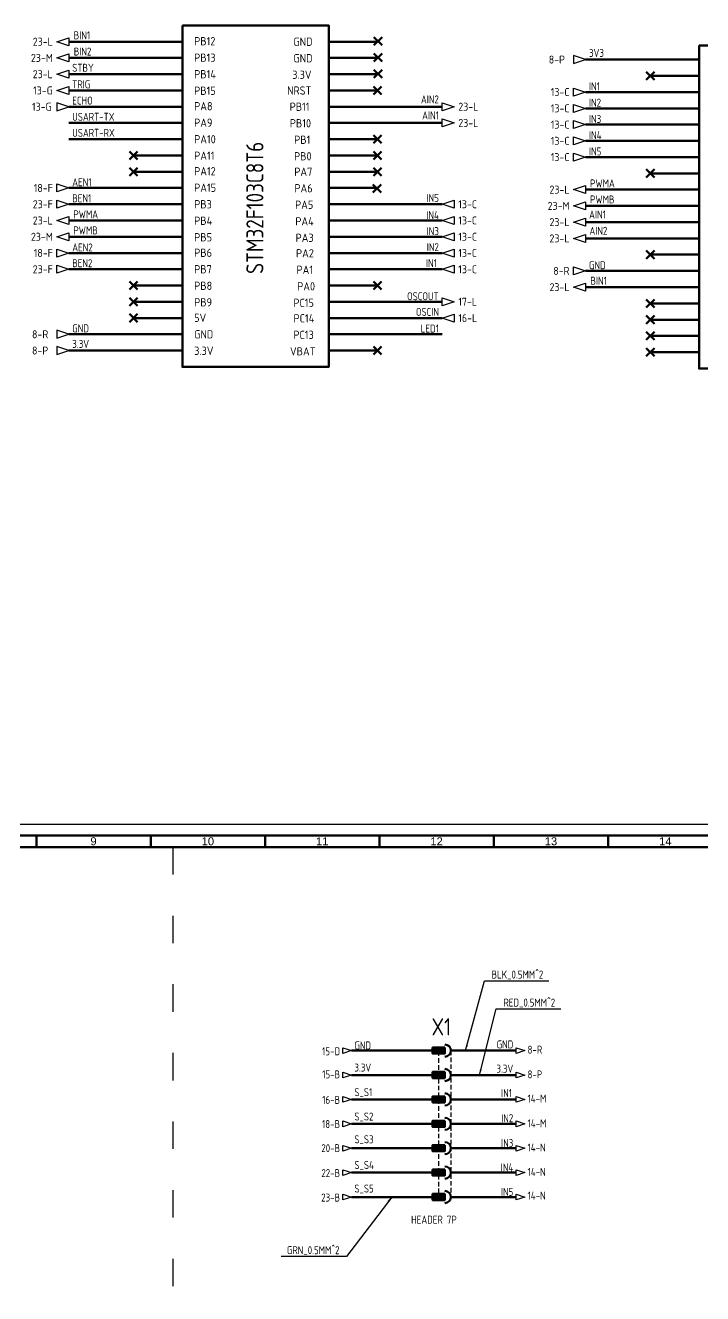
# Model space of a CAD drawing. Extents: x -73 to 5488, y -2262 to 3535.
# Drawn here: x 3952 to 4248, y -1119 to -565 of the extents above; entities that cross this region are included whole.
import ezdxf
from ezdxf.enums import TextEntityAlignment as Align

# ---------------------------------------------------------------- set-up
doc = ezdxf.new("R2010")
doc.units = 0
doc.linetypes.add('ACAD_ISO03W100', pattern=[30, 12, -18])
doc.linetypes.add('ACISOWELD', pattern=[3, 2, -1])
for name, color, linetype, lineweight in [('BLK_0.5mm^2', 7, 'Continuous', 50), ('Khung_ten', 7, 'Continuous', 70), ('Lien dam 05', 2, 'Continuous', 50), ('Net dut025', 150, 'ACAD_ISO03W100', 25), ('Net khuat', 140, 'ACISOWELD', 25), ('Text', 3, 'Continuous', 25)]:
    doc.layers.add(name, color=color, linetype=linetype, lineweight=lineweight)
for name, color, linetype in [('SYMS', 7, 'Continuous'), ('TAGS', 150, 'Continuous'), ('WIREREF', 52, 'Continuous'), ('WIREREF_DEST', 7, 'Continuous'), ('XREF', 7, 'Continuous')]:
    doc.layers.add(name, color=color, linetype=linetype)
doc.styles.add('Annotative', font='arial.ttf')
doc.styles.get("Standard").update_dxf_attribs({"font": 'isocp2.shx', "width": 0.9, "height": 3.5})
doc.styles.add('WD_IEC 3.5', font='isocp2.shx', dxfattribs={"width": 0.9, "height": 3.5})
doc.styles.add('WD_IEC_2.5mm', font='isocp2.shx', dxfattribs={"width": 0.9, "height": 2.5})
doc.dimstyles.get("Standard").update_dxf_attribs({"dimtxt": 2.5, "dimasz": 0.18, "dimexe": 0.18, "dimexo": 0.0625, "dimgap": 0.09, "dimtad": 0, "dimtih": 1, "dimtoh": 1, "dimdec": 4, "dimzin": 0, "dimdsep": 46, "dimtxsty": 'Standard', "dimcen": 0.09, "dimadec": 0, "dimazin": 0, "dimtfac": 1, "dimtdec": 4, "dimtofl": 0, "dimtmove": 0, "dimatfit": 3, "dimfxl": 1, "dimtolj": 1, "dimtzin": 0, "dimarcsym": 0})

# ---------------------------------------------------------------- blocks, each defined once
blk = doc.blocks.new('VC01PJ')
for p, q in [((0, 2.5), (0, 5)), ((0, -5), (0, -1.25))]:
    blk.add_line(p, q)
blk.add_lwpolyline([(-0.63, 0), (0.62, 0), (0.62, 2.5), (-0.63, 2.5)], close=True)
blk.add_arc((0, 0), 1.25, 180, 0)
blk.add_solid([(-0.63, 2.5), (-0.63, 0), (0.62, 2.5), (0.62, 0)])
at = {"style": 'WD_IEC 3.5'}
for tag, p in [('INST', (-5.25, 8)), ('LOC', (-5.25, 5)), ('TAG1', (-5.25, 2)), ('DESC1', (-5.25, -5.6)), ('DESC2', (-5.25, -8.6)), ('DESC3', (-5.25, -11.6))]:
    blk.add_attdef(tag, text='', height=2.5, dxfattribs=at).set_placement(p, align=Align.RIGHT)
at = {"style": 'WD_IEC 3.5', "flags": 1}
for tag, p, height in [('X2TERM02', (0, 5), 0.32), ('MFG', (2.75, 4), 1.5), ('X2TERMDESC02', (0, 4.48), 0.32), ('CAT', (2.75, 1.5), 1.5), ('X4LINK', (-1.25, 1.25), 0.32), ('X1LINK', (1.25, 1.25), 0.32), ('ASSYCODE', (2.75, -2.75), 1), ('X8TERM01', (0, -5), 0.32), ('X8TERMDESC01', (0, -5.52), 0.32), ('FAMILY', (2.75, -4.25), 1), ('CATDESC', (2.75, -5.75), 1)]:
    blk.add_attdef(tag, p, '', height=height, dxfattribs=at)
at = {"style": 'WD_IEC 3.5'}
blk.add_attdef('TERM02', text='', height=2, rotation=90, dxfattribs=at).set_placement((-1, 5), align=Align.RIGHT)
blk.add_attdef('TERM01', (-1, -5), '', height=2, rotation=90, dxfattribs=at)
blk = doc.blocks.new('HA1D3')
blk.add_lwpolyline([(0, 0), (-3.75, -1.25), (-3.75, 1.25)], close=True)
at = {"style": 'WD_IEC 3.5'}
blk.add_attdef('XREF', text='', height=2.5, dxfattribs=at).set_placement((-5, 0), align=Align.MIDDLE_RIGHT)
at = {"style": 'WD_IEC 3.5', "flags": 1}
blk.add_attdef('SIGCODE', text='', height=1, dxfattribs=at).set_placement((-2.5, 1.8), align=Align.RIGHT)
at = {"style": 'WD_IEC 3.5'}
for tag, p, height, flags in [('X1TERM01', (0, 0), 0.32, 1), ('WIRENO', (1.25, 1), 2.5, 8)]:
    blk.add_attdef(tag, p, '', height=height, dxfattribs=dict(at, flags=flags))
blk.add_attdef('DESC1', text='', height=2.5, dxfattribs=at).set_placement((1.25, -1), align=Align.TOP_LEFT)
blk = doc.blocks.new('HA1S1')
blk.add_lwpolyline([(0, 1.25), (3.75, 0), (0, -1.25)], close=True)
at = {"style": 'WD_IEC 3.5'}
for tag, height, flags, p in [('WIRENO', 2.5, 8, (-1.25, 1)), ('SIGCODE', 1, 1, (5, 1.8))]:
    blk.add_attdef(tag, text='', height=height, dxfattribs=dict(at, flags=flags)).set_placement(p, align=Align.RIGHT)
at = {"style": 'WD_IEC 3.5', "flags": 1}
blk.add_attdef('X4TERM01', (0, 0), '', height=0.32, dxfattribs=at)
at = {"style": 'WD_IEC 3.5'}
blk.add_attdef('XREF', text='', height=2.5, dxfattribs=at).set_placement((5, 0), align=Align.MIDDLE_LEFT)
blk.add_attdef('DESC1', text='', height=2.5, dxfattribs=at).set_placement((-1.25, -1), align=Align.TOP_RIGHT)
blk = doc.blocks.new('HA1D1')
blk.add_lwpolyline([(0, 0), (3.75, 1.25), (3.75, -1.25)], close=True)
at = {"style": 'WD_IEC 3.5'}
for tag, height, flags, p in [('WIRENO', 2.5, 8, (-1.25, 1)), ('SIGCODE', 1, 1, (5, 1.8))]:
    blk.add_attdef(tag, text='', height=height, dxfattribs=dict(at, flags=flags)).set_placement(p, align=Align.RIGHT)
at = {"style": 'WD_IEC 3.5', "flags": 1}
blk.add_attdef('X4TERM01', (0, 0), '', height=0.32, dxfattribs=at)
at = {"style": 'WD_IEC 3.5'}
blk.add_attdef('XREF', text='', height=2.5, dxfattribs=at).set_placement((5, 0), align=Align.MIDDLE_LEFT)
blk.add_attdef('DESC1', text='', height=2.5, dxfattribs=at).set_placement((-1.25, -1), align=Align.TOP_RIGHT)
blk = doc.blocks.new('HA1S3')
blk.add_lwpolyline([(-3.75, 0), (0, 1.25), (0, -1.25)], close=True)
at = {"style": 'WD_IEC 3.5'}
blk.add_attdef('XREF', text='', height=2.5, dxfattribs=at).set_placement((-5, 0), align=Align.MIDDLE_RIGHT)
at = {"style": 'WD_IEC 3.5', "flags": 1}
blk.add_attdef('SIGCODE', text='', height=1, dxfattribs=at).set_placement((-2.5, 1.8), align=Align.RIGHT)
at = {"style": 'WD_IEC 3.5'}
for tag, p, height, flags in [('X1TERM01', (0, 0), 0.32, 1), ('WIRENO', (1.25, 1), 2.5, 8)]:
    blk.add_attdef(tag, p, '', height=height, dxfattribs=dict(at, flags=flags))
blk.add_attdef('DESC1', text='', height=2.5, dxfattribs=at).set_placement((1.25, -1), align=Align.TOP_LEFT)

msp = doc.modelspace()

# ---------------------------------------------------------------- linework, layer by layer
msp.add_lwpolyline([(3559.15, -1754.79), (3559.15, -913.79), (4748.15, -913.79), (4748.15, -1754.79), (3559.15, -1754.79)], close=True)
at = {"layer": 'BLK_0.5mm^2'}
for p, q in [((4125.07, -1012.8), (4094.96, -1012.8)), ((4146.41, -1012.8), (4166.93, -1012.8)), ((4125.07, -1023.47), (4094.96, -1023.47)), ((4146.41, -1023.47), (4166.93, -1023.47)), ((4125.07, -1034.13), (4094.96, -1034.13)), ((4146.41, -1034.13), (4166.93, -1034.13)), ((4125.07, -1044.8), (4094.96, -1044.8)), ((4146.41, -1044.8), (4166.93, -1044.8)), ((4125.07, -1055.47), (4094.96, -1055.47)), ((4146.41, -1055.47), (4166.93, -1055.47)), ((4125.07, -1066.13), (4094.96, -1066.13)), ((4146.41, -1066.13), (4166.93, -1066.13)), ((4125.07, -1076.8), (4094.96, -1076.8)), ((4146.41, -1076.8), (4166.93, -1076.8))]:
    msp.add_line(p, q, dxfattribs=at)
at = {"layer": 'Khung_ten'}
for p, q in [((3957.15, -923.79), (3957.15, -918.79)), ((4007.15, -923.79), (4007.15, -918.79)), ((4057.15, -923.79), (4057.15, -918.79)), ((4107.15, -923.79), (4107.15, -918.79)), ((4157.15, -923.79), (4157.15, -918.79)), ((4207.15, -923.79), (4207.15, -918.79))]:
    msp.add_line(p, q, dxfattribs=at)
for points in [[(3571.15, -1749.79), (4743.15, -1749.79), (4743.15, -918.79), (3571.15, -918.79)], [(3576.15, -1744.79), (4738.15, -1744.79), (4738.15, -923.79), (3576.15, -923.79)]]:
    msp.add_lwpolyline(points, close=True, dxfattribs=at)
at = {"layer": 'Lien dam 05'}
for p, q in [((4104.77, -569.69), (4108.31, -573.22)), ((4104.77, -573.22), (4108.31, -569.69)), ((3971.35, -571.67), (4021, -571.67)), ((4106.33, -571.67), (4085, -571.67)), ((3971.35, -578.77), (4021, -578.77)), ((4106.33, -578.77), (4085, -578.77)), ((4104.77, -576.79), (4108.31, -580.33)), ((4104.77, -580.33), (4108.31, -576.79)), ((4197.29, -579.49), (4246.94, -579.49)), ((3971.35, -585.88), (4021, -585.88)), ((4106.33, -585.88), (4085, -585.88)), ((4104.77, -583.9), (4108.31, -587.44)), ((4104.77, -587.44), (4108.31, -583.9)), ((4223.85, -584.82), (4227.39, -588.36)), ((4223.85, -588.36), (4227.39, -584.82)), ((4246.94, -586.59), (4225.62, -586.59)), ((3971.35, -592.99), (4021, -592.99)), ((4106.33, -592.99), (4085, -592.99)), ((4104.56, -591.22), (4108.09, -594.76)), ((4104.56, -594.76), (4108.09, -591.22)), ((4197.29, -593.7), (4246.94, -593.7)), ((3971.35, -600.1), (4021, -600.1)), ((4134.65, -600.1), (4085, -600.1)), ((4197.29, -600.81), (4246.94, -600.81)), ((3971.35, -607.2), (4021, -607.2)), ((4134.65, -607.2), (4085, -607.2)), ((4197.29, -607.92), (4246.94, -607.92)), ((3971.35, -614.31), (4021, -614.31)), ((4106.33, -614.31), (4085, -614.31)), ((4104.56, -612.54), (4108.09, -616.08)), ((4104.56, -616.08), (4108.09, -612.54)), ((4197.29, -615.02), (4246.94, -615.02)), ((3997.9, -619.65), (4001.44, -623.19)), ((3997.9, -623.19), (4001.44, -619.65)), ((4104.56, -619.65), (4108.09, -623.19)), ((4104.56, -623.19), (4108.09, -619.65)), ((4021, -621.42), (3999.67, -621.42)), ((4106.33, -621.42), (4085, -621.42)), ((4197.29, -622.13), (4246.94, -622.13)), ((4246.94, -622.13), (4225.62, -622.13)), ((3997.9, -626.76), (4001.44, -630.29)), ((3997.9, -630.29), (4001.44, -626.76)), ((4021, -628.53), (3999.67, -628.53)), ((4106.33, -628.53), (4085, -628.53)), ((4104.56, -626.76), (4108.09, -630.29)), ((4104.56, -630.29), (4108.09, -626.76)), ((4223.85, -627.47), (4227.39, -631.01)), ((4223.85, -631.01), (4227.39, -627.47)), ((4246.94, -629.24), (4225.62, -629.24)), ((3971.35, -635.63), (4021, -635.63)), ((4106.33, -635.63), (4085, -635.63)), ((4104.35, -634.08), (4107.88, -637.61)), ((4104.35, -637.61), (4107.88, -634.08)), ((4197.29, -636.35), (4246.94, -636.35)), ((3971.35, -642.74), (4021, -642.74)), ((4134.65, -642.74), (4085, -642.74)), ((4197.29, -643.45), (4246.94, -643.45)), ((3971.35, -649.85), (4021, -649.85)), ((4134.65, -649.85), (4085, -649.85)), ((4197.29, -650.56), (4246.94, -650.56)), ((3971.35, -656.96), (4021, -656.96)), ((4134.65, -656.96), (4085, -656.96)), ((4197.29, -657.67), (4246.94, -657.67)), ((3971.35, -664.06), (4021, -664.06)), ((4134.65, -664.06), (4085, -664.06)), ((4223.85, -663.01), (4227.39, -666.54)), ((4223.85, -666.54), (4227.39, -663.01)), ((4246.94, -664.78), (4225.62, -664.78)), ((3971.35, -671.17), (4021, -671.17)), ((4134.65, -671.17), (4085, -671.17)), ((4197.29, -671.88), (4246.94, -671.88)), ((3997.9, -676.51), (4001.44, -680.05)), ((3997.9, -680.05), (4001.44, -676.51)), ((4021, -678.28), (3999.67, -678.28)), ((4106.33, -678.28), (4085, -678.28)), ((4104.56, -676.51), (4108.09, -680.05)), ((4104.56, -680.05), (4108.09, -676.51)), ((4197.29, -678.99), (4246.94, -678.99)), ((3997.9, -683.62), (4001.44, -687.15)), ((3997.9, -687.15), (4001.44, -683.62)), ((4021, -685.39), (3999.67, -685.39)), ((4134.65, -685.39), (4085, -685.39)), ((4223.85, -684.33), (4227.39, -687.87)), ((4223.85, -687.87), (4227.39, -684.33)), ((4246.94, -686.1), (4225.62, -686.1)), ((3997.9, -690.72), (4001.44, -694.26)), ((3997.9, -694.26), (4001.44, -690.72)), ((4021, -692.49), (3999.67, -692.49)), ((4134.65, -692.49), (4085, -692.49)), ((4223.85, -691.44), (4227.39, -694.97)), ((4223.85, -694.97), (4227.39, -691.44)), ((4223.85, -698.54), (4227.39, -702.08)), ((4223.85, -702.08), (4227.39, -698.54)), ((4246.94, -693.21), (4225.62, -693.21)), ((3971.35, -699.6), (4021, -699.6)), ((4134.65, -699.6), (4085, -699.6)), ((4246.94, -700.31), (4225.62, -700.31)), ((3971.35, -706.71), (4021, -706.71)), ((4106.33, -706.71), (4085, -706.71)), ((4104.56, -704.94), (4108.09, -708.48)), ((4104.56, -708.48), (4108.09, -704.94)), ((4223.85, -705.65), (4227.39, -709.19)), ((4223.85, -709.19), (4227.39, -705.65)), ((4246.94, -707.42), (4225.62, -707.42))]:
    msp.add_line(p, q, dxfattribs=at)
for points in [[(4021, -564.53), (4085, -564.53), (4085, -713.87), (4021, -713.87)], [(4021, -564.53), (4085, -564.53), (4085, -713.87), (4021, -713.87)], [(4246.94, -573.37), (4310.95, -573.37), (4310.95, -714.58), (4246.94, -714.58)]]:
    msp.add_lwpolyline(points, close=True, dxfattribs=at)
msp.add_lwpolyline([(4310.95, -573.37), (4310.95, -714.58), (4246.94, -714.58), (4246.94, -573.37)], dxfattribs=at)
at = {"layer": 'Net dut025'}
msp.add_line((4016.77, -923.79), (4016.77, -1742.69), dxfattribs=at)
at = {"layer": 'Net khuat'}
for p, q in [((4133.07, -1078.13), (4133.07, -1011.47)), ((4138.41, -1012.8), (4138.41, -1076.8))]:
    msp.add_line(p, q, dxfattribs=at)

# ---------------------------------------------------------------- block references
at = {"layer": 'BLK_0.5mm^2'}
ref = msp.add_blockref('VC01PJ', (4135.74, -1012.8), dxfattribs=dict(at, xscale=-2.13333866664, yscale=2.13333866664, zscale=2.13333866664, rotation=90))
ref.add_attrib('TAG1', 'X1', dxfattribs={"layer": 'TAGS', "height": 7.5, "style": 'WD_IEC_2.5mm', "width": 0.9}).set_placement((4138.48, -998.64), align=Align.TOP_RIGHT)
at = {"layer": 'BLK_0.5mm^2', "xscale": -2.13333866664, "yscale": 2.13333866664, "zscale": 2.13333866664, "rotation": 90}
for p in [(4135.74, -1023.47), (4135.74, -1034.13), (4135.74, -1044.8), (4135.74, -1055.47), (4135.74, -1066.13), (4135.74, -1076.8)]:
    msp.add_blockref('VC01PJ', p, dxfattribs=at)
at = {"layer": 'SYMS'}
ref = msp.add_blockref('HA1S3', (3971.35, -571.67), dxfattribs=dict(at, xscale=1.4, yscale=1.4, zscale=1.4))
ref.add_attrib('XREF', '23-L', dxfattribs={"layer": 'XREF', "height": 3.5, "style": 'WD_IEC 3.5'}).set_placement((3964.35, -571.67), align=Align.MIDDLE_RIGHT)
ref = msp.add_blockref('HA1S3', (3971.35, -578.77), dxfattribs=dict(at, xscale=1.4, yscale=1.4, zscale=1.4))
ref.add_attrib('XREF', '23-M', dxfattribs={"layer": 'XREF', "height": 3.5, "style": 'WD_IEC 3.5'}).set_placement((3964.35, -578.77), align=Align.MIDDLE_RIGHT)
ref = msp.add_blockref('HA1D1', (4197.29, -579.49), dxfattribs=dict(at, xscale=-1.4, yscale=1.4, zscale=1.4))
ref.add_attrib('XREF', '8-P', dxfattribs={"layer": 'XREF', "height": 3.5, "style": 'WD_IEC 3.5'}).set_placement((4181.19, -579.49), align=Align.MIDDLE_LEFT)
ref = msp.add_blockref('HA1S3', (3971.35, -585.88), dxfattribs=dict(at, xscale=1.4, yscale=1.4, zscale=1.4))
ref.add_attrib('XREF', '23-L', dxfattribs={"layer": 'XREF', "height": 3.5, "style": 'WD_IEC 3.5'}).set_placement((3964.35, -585.88), align=Align.MIDDLE_RIGHT)
ref = msp.add_blockref('HA1S3', (3971.35, -592.99), dxfattribs=dict(at, xscale=1.4, yscale=1.4, zscale=1.4))
ref.add_attrib('XREF', '13-G', dxfattribs={"layer": 'XREF', "height": 3.5, "style": 'WD_IEC 3.5'}).set_placement((3964.35, -592.99), align=Align.MIDDLE_RIGHT)
ref = msp.add_blockref('HA1D3', (4197.29, -593.7), dxfattribs=dict(at, xscale=1.4, yscale=1.4, zscale=1.4))
ref.add_attrib('XREF', '13-C', dxfattribs={"layer": 'XREF', "height": 3.5, "style": 'WD_IEC 3.5'}).set_placement((4190.29, -593.7), align=Align.MIDDLE_RIGHT)
ref = msp.add_blockref('HA1D1', (3971.35, -600.1), dxfattribs=dict(at, xscale=-1.4, yscale=1.4, zscale=1.4))
ref.add_attrib('XREF', '13-G', dxfattribs={"layer": 'XREF', "height": 3.5, "style": 'WD_IEC 3.5'}).set_placement((3955.25, -600.1), align=Align.MIDDLE_LEFT)
ref = msp.add_blockref('HA1S1', (4134.65, -600.1), dxfattribs=dict(at, xscale=1.4, yscale=1.4, zscale=1.4))
ref.add_attrib('XREF', '23-L', dxfattribs={"layer": 'XREF', "height": 3.5, "style": 'WD_IEC 3.5'}).set_placement((4141.65, -600.1), align=Align.MIDDLE_LEFT)
ref = msp.add_blockref('HA1D3', (4197.29, -600.81), dxfattribs=dict(at, xscale=1.4, yscale=1.4, zscale=1.4))
ref.add_attrib('XREF', '13-C', dxfattribs={"layer": 'XREF', "height": 3.5, "style": 'WD_IEC 3.5'}).set_placement((4190.29, -600.81), align=Align.MIDDLE_RIGHT)
ref = msp.add_blockref('HA1S1', (4134.65, -607.2), dxfattribs=dict(at, xscale=1.4, yscale=1.4, zscale=1.4))
ref.add_attrib('XREF', '23-L', dxfattribs={"layer": 'XREF', "height": 3.5, "style": 'WD_IEC 3.5'}).set_placement((4141.65, -607.2), align=Align.MIDDLE_LEFT)
ref = msp.add_blockref('HA1D3', (4197.29, -607.92), dxfattribs=dict(at, xscale=1.4, yscale=1.4, zscale=1.4))
ref.add_attrib('XREF', '13-C', dxfattribs={"layer": 'XREF', "height": 3.5, "style": 'WD_IEC 3.5'}).set_placement((4190.29, -607.92), align=Align.MIDDLE_RIGHT)
ref = msp.add_blockref('HA1D3', (4197.29, -615.02), dxfattribs=dict(at, xscale=1.4, yscale=1.4, zscale=1.4))
ref.add_attrib('XREF', '13-C', dxfattribs={"layer": 'XREF', "height": 3.5, "style": 'WD_IEC 3.5'}).set_placement((4190.29, -615.02), align=Align.MIDDLE_RIGHT)
ref = msp.add_blockref('HA1D3', (4197.29, -622.13), dxfattribs=dict(at, xscale=1.4, yscale=1.4, zscale=1.4))
ref.add_attrib('XREF', '13-C', dxfattribs={"layer": 'XREF', "height": 3.5, "style": 'WD_IEC 3.5'}).set_placement((4190.29, -622.13), align=Align.MIDDLE_RIGHT)
ref = msp.add_blockref('HA1D3', (3971.35, -635.63), dxfattribs=dict(at, xscale=1.4, yscale=1.4, zscale=1.4))
ref.add_attrib('XREF', '18-F', dxfattribs={"layer": 'XREF', "height": 3.5, "style": 'WD_IEC 3.5'}).set_placement((3964.35, -635.63), align=Align.MIDDLE_RIGHT)
ref = msp.add_blockref('HA1S3', (4197.29, -636.35), dxfattribs=dict(at, xscale=1.4, yscale=1.4, zscale=1.4))
ref.add_attrib('XREF', '23-L', dxfattribs={"layer": 'XREF', "height": 3.5, "style": 'WD_IEC 3.5'}).set_placement((4190.29, -636.35), align=Align.MIDDLE_RIGHT)
ref = msp.add_blockref('HA1D3', (3971.35, -642.74), dxfattribs=dict(at, xscale=1.4, yscale=1.4, zscale=1.4))
ref.add_attrib('XREF', '23-F', dxfattribs={"layer": 'XREF', "height": 3.5, "style": 'WD_IEC 3.5'}).set_placement((3964.35, -642.74), align=Align.MIDDLE_RIGHT)
ref = msp.add_blockref('HA1D1', (4134.65, -642.74), dxfattribs=dict(at, xscale=1.4, yscale=1.4, zscale=1.4))
ref.add_attrib('XREF', '13-C', dxfattribs={"layer": 'XREF', "height": 3.5, "style": 'WD_IEC 3.5'}).set_placement((4141.65, -642.74), align=Align.MIDDLE_LEFT)
ref = msp.add_blockref('HA1S3', (4197.29, -643.45), dxfattribs=dict(at, xscale=1.4, yscale=1.4, zscale=1.4))
ref.add_attrib('XREF', '23-M', dxfattribs={"layer": 'XREF', "height": 3.5, "style": 'WD_IEC 3.5'}).set_placement((4190.29, -643.45), align=Align.MIDDLE_RIGHT)
ref = msp.add_blockref('HA1S3', (3971.35, -649.85), dxfattribs=dict(at, xscale=1.4, yscale=1.4, zscale=1.4))
ref.add_attrib('XREF', '23-L', dxfattribs={"layer": 'XREF', "height": 3.5, "style": 'WD_IEC 3.5'}).set_placement((3964.35, -649.85), align=Align.MIDDLE_RIGHT)
ref = msp.add_blockref('HA1D1', (4134.65, -649.85), dxfattribs=dict(at, xscale=1.4, yscale=1.4, zscale=1.4))
ref.add_attrib('XREF', '13-C', dxfattribs={"layer": 'XREF', "height": 3.5, "style": 'WD_IEC 3.5'}).set_placement((4141.65, -649.85), align=Align.MIDDLE_LEFT)
ref = msp.add_blockref('HA1S3', (4197.29, -650.56), dxfattribs=dict(at, xscale=1.4, yscale=1.4, zscale=1.4))
ref.add_attrib('XREF', '23-L', dxfattribs={"layer": 'XREF', "height": 3.5, "style": 'WD_IEC 3.5'}).set_placement((4190.29, -650.56), align=Align.MIDDLE_RIGHT)
ref = msp.add_blockref('HA1S3', (3971.35, -656.96), dxfattribs=dict(at, xscale=1.4, yscale=1.4, zscale=1.4))
ref.add_attrib('XREF', '23-M', dxfattribs={"layer": 'XREF', "height": 3.5, "style": 'WD_IEC 3.5'}).set_placement((3964.35, -656.96), align=Align.MIDDLE_RIGHT)
ref = msp.add_blockref('HA1D1', (4134.65, -656.96), dxfattribs=dict(at, xscale=1.4, yscale=1.4, zscale=1.4))
ref.add_attrib('XREF', '13-C', dxfattribs={"layer": 'XREF', "height": 3.5, "style": 'WD_IEC 3.5'}).set_placement((4141.65, -656.96), align=Align.MIDDLE_LEFT)
ref = msp.add_blockref('HA1S3', (4197.29, -657.67), dxfattribs=dict(at, xscale=1.4, yscale=1.4, zscale=1.4))
ref.add_attrib('XREF', '23-L', dxfattribs={"layer": 'XREF', "height": 3.5, "style": 'WD_IEC 3.5'}).set_placement((4190.29, -657.67), align=Align.MIDDLE_RIGHT)
ref = msp.add_blockref('HA1D3', (3971.35, -664.06), dxfattribs=dict(at, xscale=1.4, yscale=1.4, zscale=1.4))
ref.add_attrib('XREF', '18-F', dxfattribs={"layer": 'XREF', "height": 3.5, "style": 'WD_IEC 3.5'}).set_placement((3964.35, -664.06), align=Align.MIDDLE_RIGHT)
ref = msp.add_blockref('HA1D1', (4134.65, -664.06), dxfattribs=dict(at, xscale=1.4, yscale=1.4, zscale=1.4))
ref.add_attrib('XREF', '13-C', dxfattribs={"layer": 'XREF', "height": 3.5, "style": 'WD_IEC 3.5'}).set_placement((4141.65, -664.06), align=Align.MIDDLE_LEFT)
ref = msp.add_blockref('HA1D3', (3971.35, -671.17), dxfattribs=dict(at, xscale=1.4, yscale=1.4, zscale=1.4))
ref.add_attrib('XREF', '23-F', dxfattribs={"layer": 'XREF', "height": 3.5, "style": 'WD_IEC 3.5'}).set_placement((3964.35, -671.17), align=Align.MIDDLE_RIGHT)
ref = msp.add_blockref('HA1D1', (4134.65, -671.17), dxfattribs=dict(at, xscale=1.4, yscale=1.4, zscale=1.4))
ref.add_attrib('XREF', '13-C', dxfattribs={"layer": 'XREF', "height": 3.5, "style": 'WD_IEC 3.5'}).set_placement((4141.65, -671.17), align=Align.MIDDLE_LEFT)
ref = msp.add_blockref('HA1D3', (4197.29, -671.88), dxfattribs=dict(at, xscale=1.4, yscale=1.4, zscale=1.4))
ref.add_attrib('XREF', '8-R', dxfattribs={"layer": 'XREF', "height": 3.5, "style": 'WD_IEC 3.5'}).set_placement((4190.29, -671.88), align=Align.MIDDLE_RIGHT)
ref = msp.add_blockref('HA1S3', (4197.29, -678.99), dxfattribs=dict(at, xscale=1.4, yscale=1.4, zscale=1.4))
ref.add_attrib('XREF', '23-L', dxfattribs={"layer": 'XREF', "height": 3.5, "style": 'WD_IEC 3.5'}).set_placement((4190.29, -678.99), align=Align.MIDDLE_RIGHT)
ref = msp.add_blockref('HA1S1', (4134.65, -685.39), dxfattribs=dict(at, xscale=1.4, yscale=1.4, zscale=1.4))
ref.add_attrib('XREF', '17-L', dxfattribs={"layer": 'XREF', "height": 3.5, "style": 'WD_IEC 3.5'}).set_placement((4141.65, -685.39), align=Align.MIDDLE_LEFT)
ref = msp.add_blockref('HA1D1', (4134.65, -692.49), dxfattribs=dict(at, xscale=1.4, yscale=1.4, zscale=1.4))
ref.add_attrib('XREF', '16-L', dxfattribs={"layer": 'XREF', "height": 3.5, "style": 'WD_IEC 3.5'}).set_placement((4141.65, -692.49), align=Align.MIDDLE_LEFT)
ref = msp.add_blockref('HA1D1', (3971.35, -699.6), dxfattribs=dict(at, xscale=-1.4, yscale=1.4, zscale=1.4))
ref.add_attrib('XREF', '8-R', dxfattribs={"layer": 'XREF', "height": 3.5, "style": 'WD_IEC 3.5'}).set_placement((3955.25, -699.6), align=Align.MIDDLE_LEFT)
ref = msp.add_blockref('HA1D1', (3971.35, -706.71), dxfattribs=dict(at, xscale=-1.4, yscale=1.4, zscale=1.4))
ref.add_attrib('XREF', '8-P', dxfattribs={"layer": 'XREF', "height": 3.5, "style": 'WD_IEC 3.5'}).set_placement((3955.25, -706.71), align=Align.MIDDLE_LEFT)
ref = msp.add_blockref('HA1D3', (4094.96, -1012.8), dxfattribs=at)
ref.add_attrib('XREF', '15-D', dxfattribs={"layer": 'XREF', "height": 3.5, "style": 'WD_IEC 3.5', "width": 0.9}).set_placement((4089.96, -1011.32), align=Align.TOP_RIGHT)
ref.add_attrib('WIRENO', 'GND', dxfattribs={"layer": 'WIREREF_DEST', "height": 3.5, "style": 'WD_IEC 3.5', "width": 0.9, "flags": 8}).set_placement((4096.21, -1008.77), align=Align.TOP_LEFT)
ref = msp.add_blockref('HA1S1', (4166.93, -1012.8), dxfattribs=at)
ref.add_attrib('XREF', '8-R', dxfattribs={"layer": 'XREF', "height": 3.5, "style": 'WD_IEC 3.5', "width": 0.9}).set_placement((4171.93, -1010.63), align=Align.TOP_LEFT)
ref.add_attrib('WIRENO', 'GND', dxfattribs={"layer": 'WIREREF', "height": 3.5, "style": 'WD_IEC 3.5', "width": 0.9, "flags": 8}).set_placement((4165.68, -1008.34), align=Align.TOP_RIGHT)
ref = msp.add_blockref('HA1D3', (4094.96, -1023.47), dxfattribs=at)
ref.add_attrib('XREF', '15-B', dxfattribs={"layer": 'XREF', "height": 3.5, "style": 'WD_IEC 3.5', "width": 0.9}).set_placement((4089.96, -1021.44), align=Align.TOP_RIGHT)
ref.add_attrib('WIRENO', '3.3V', dxfattribs={"layer": 'WIREREF_DEST', "height": 3.5, "style": 'WD_IEC 3.5', "width": 0.9, "flags": 8}).set_placement((4096.21, -1018.45), align=Align.TOP_LEFT)
ref = msp.add_blockref('HA1S1', (4166.93, -1023.47), dxfattribs=at)
ref.add_attrib('XREF', '8-P', dxfattribs={"layer": 'XREF', "height": 3.5, "style": 'WD_IEC 3.5', "width": 0.9}).set_placement((4171.93, -1021.44), align=Align.TOP_LEFT)
ref.add_attrib('WIRENO', '3.3V', dxfattribs={"layer": 'WIREREF', "height": 3.5, "style": 'WD_IEC 3.5', "width": 0.9, "flags": 8}).set_placement((4165.68, -1018.95), align=Align.TOP_RIGHT)
ref = msp.add_blockref('HA1D3', (4094.96, -1034.13), dxfattribs=at)
ref.add_attrib('XREF', '16-B', dxfattribs={"layer": 'XREF', "height": 3.5, "style": 'WD_IEC 3.5', "width": 0.9}).set_placement((4089.96, -1032.58), align=Align.TOP_RIGHT)
ref.add_attrib('WIRENO', 'S_S1', dxfattribs={"layer": 'WIREREF_DEST', "height": 3.5, "style": 'WD_IEC 3.5', "width": 0.9, "flags": 8}).set_placement((4096.21, -1029.21), align=Align.TOP_LEFT)
ref = msp.add_blockref('HA1S1', (4166.93, -1034.13), dxfattribs=at)
ref.add_attrib('XREF', '14-M', dxfattribs={"layer": 'XREF', "height": 3.5, "style": 'WD_IEC 3.5', "width": 0.9}).set_placement((4171.93, -1032.01), align=Align.TOP_LEFT)
ref.add_attrib('WIRENO', 'IN1', dxfattribs={"layer": 'WIREREF', "height": 3.5, "style": 'WD_IEC 3.5', "width": 0.9, "flags": 8}).set_placement((4165.11, -1029.61), align=Align.TOP_RIGHT)
ref = msp.add_blockref('HA1D3', (4094.96, -1044.8), dxfattribs=at)
ref.add_attrib('XREF', '18-B', dxfattribs={"layer": 'XREF', "height": 3.5, "style": 'WD_IEC 3.5', "width": 0.9}).set_placement((4089.96, -1043.16), align=Align.TOP_RIGHT)
ref.add_attrib('WIRENO', 'S_S2', dxfattribs={"layer": 'WIREREF_DEST', "height": 3.5, "style": 'WD_IEC 3.5', "width": 0.9, "flags": 8}).set_placement((4096.21, -1039.85), align=Align.TOP_LEFT)
ref = msp.add_blockref('HA1S1', (4166.93, -1044.8), dxfattribs=at)
ref.add_attrib('XREF', '14-M', dxfattribs={"layer": 'XREF', "height": 3.5, "style": 'WD_IEC 3.5', "width": 0.9}).set_placement((4171.93, -1042.87), align=Align.TOP_LEFT)
ref.add_attrib('WIRENO', 'IN2', dxfattribs={"layer": 'WIREREF', "height": 3.5, "style": 'WD_IEC 3.5', "width": 0.9, "flags": 8}).set_placement((4165.68, -1040.59), align=Align.TOP_RIGHT)
ref = msp.add_blockref('HA1D3', (4094.96, -1055.47), dxfattribs=at)
ref.add_attrib('XREF', '20-B', dxfattribs={"layer": 'XREF', "height": 3.5, "style": 'WD_IEC 3.5', "width": 0.9}).set_placement((4089.96, -1053.69), align=Align.TOP_RIGHT)
ref.add_attrib('WIRENO', 'S_S3', dxfattribs={"layer": 'WIREREF_DEST', "height": 3.5, "style": 'WD_IEC 3.5', "width": 0.9, "flags": 8}).set_placement((4096.21, -1049.82), align=Align.TOP_LEFT)
ref = msp.add_blockref('HA1S1', (4166.93, -1055.47), dxfattribs=at)
ref.add_attrib('XREF', '14-N', dxfattribs={"layer": 'XREF', "height": 3.5, "style": 'WD_IEC 3.5', "width": 0.9}).set_placement((4171.93, -1053.41), align=Align.TOP_LEFT)
ref.add_attrib('WIRENO', 'IN3', dxfattribs={"layer": 'WIREREF', "height": 3.5, "style": 'WD_IEC 3.5', "width": 0.9, "flags": 8}).set_placement((4165.68, -1051.45), align=Align.TOP_RIGHT)
ref = msp.add_blockref('HA1D3', (4094.96, -1066.13), dxfattribs=at)
ref.add_attrib('XREF', '22-B', dxfattribs={"layer": 'XREF', "height": 3.5, "style": 'WD_IEC 3.5', "width": 0.9}).set_placement((4089.96, -1064.6), align=Align.TOP_RIGHT)
ref.add_attrib('WIRENO', 'S_S4', dxfattribs={"layer": 'WIREREF_DEST', "height": 3.5, "style": 'WD_IEC 3.5', "width": 0.9, "flags": 8}).set_placement((4096.21, -1061.04), align=Align.TOP_LEFT)
ref = msp.add_blockref('HA1S1', (4166.93, -1066.13), dxfattribs=at)
ref.add_attrib('XREF', '14-N', dxfattribs={"layer": 'XREF', "height": 3.5, "style": 'WD_IEC 3.5', "width": 0.9}).set_placement((4171.93, -1064.08), align=Align.TOP_LEFT)
ref.add_attrib('WIRENO', 'IN4', dxfattribs={"layer": 'WIREREF', "height": 3.5, "style": 'WD_IEC 3.5', "width": 0.9, "flags": 8}).set_placement((4165.68, -1062.08), align=Align.TOP_RIGHT)
ref = msp.add_blockref('HA1D3', (4094.96, -1076.8), dxfattribs=at)
ref.add_attrib('XREF', '23-B', dxfattribs={"layer": 'XREF', "height": 3.5, "style": 'WD_IEC 3.5', "width": 0.9}).set_placement((4089.96, -1075.29), align=Align.TOP_RIGHT)
ref.add_attrib('WIRENO', 'S_S5', dxfattribs={"layer": 'WIREREF_DEST', "height": 3.5, "style": 'WD_IEC 3.5', "width": 0.9, "flags": 8}).set_placement((4096.21, -1071.35), align=Align.TOP_LEFT)
ref = msp.add_blockref('HA1S1', (4166.93, -1076.8), dxfattribs=at)
ref.add_attrib('XREF', '14-N', dxfattribs={"layer": 'XREF', "height": 3.5, "style": 'WD_IEC 3.5', "width": 0.9}).set_placement((4171.93, -1074.44), align=Align.TOP_LEFT)
ref.add_attrib('WIRENO', 'IN5', dxfattribs={"layer": 'WIREREF', "height": 3.5, "style": 'WD_IEC 3.5', "width": 0.9, "flags": 8}).set_placement((4165.68, -1072.8), align=Align.TOP_RIGHT)

# ---------------------------------------------------------------- texts
at = {"layer": 'Khung_ten', "char_height": 3.5, "width": 50, "attachment_point": 5, "style": 'Annotative'}
for s, insert in [('9', (3982.15, -921.29)), ('9', (3982.15, -921.29)), ('10', (4032.15, -921.29)), ('10', (4032.15, -921.29)), ('11', (4082.15, -921.29)), ('11', (4082.15, -921.29)), ('12', (4132.15, -921.29)), ('12', (4132.15, -921.29)), ('13', (4182.15, -921.29)), ('13', (4182.15, -921.29)), ('14', (4232.15, -921.29)), ('14', (4232.15, -921.29))]:
    msp.add_mtext(s, dxfattribs=dict(at, insert=insert))
at = {"layer": 'SYMS', "char_height": 3.5, "style": 'WD_IEC_2.5mm'}
for s, insert, attachment_point in [('\\A1;BLK_0.5MM^ 2', (4156.2, -981.63), 7), ('\\A1;RED_0.5MM^ 2', (4161.38, -993.88), 7), ('\\A1;GRN_0.5MM^ 2', (4089.7, -1102.13), 9)]:
    msp.add_mtext(s, dxfattribs=dict(at, insert=insert, attachment_point=attachment_point))
at = {"layer": 'TAGS', "insert": (4052.7, -615.42), "char_height": 7.5, "attachment_point": 6, "rotation": 90, "style": 'WD_IEC 3.5'}
msp.add_mtext_dynamic_manual_height_columns('STM32F103C8T6', width=21, gutter_width=24.5, heights=[16.76], dxfattribs=at)
at = {"layer": 'TAGS', "insert": (4135.4, -1086.7), "char_height": 3.5, "attachment_point": 5}
msp.add_mtext_dynamic_manual_height_columns('\\pxqj;HEADER 7P', width=28.7507, gutter_width=24.5, heights=[0], dxfattribs=at)
at = {"layer": 'Text'}
for s, p in [('PB12', (4026.16, -573.25)), ('GND', (4069.54, -573.48)), ('PB13', (4026.16, -580.47)), ('GND', (4069.54, -580.7)), ('PB14', (4026.16, -587.69)), ('3.3V', (4069.05, -587.92)), ('PB15', (4026.16, -594.91)), ('NRST', (4066.83, -594.82)), ('PA8', (4026.16, -601.68)), ('PB11', (4067.93, -601.91)), ('PA9', (4026.16, -608.9)), ('PB10', (4067.99, -609.13)), ('PA10', (4026.16, -616.12)), ('PB1', (4069.89, -616.35)), ('PA11', (4026.16, -623.34)), ('PB0', (4069.83, -623.57)), ('PA12', (4026.16, -630.11)), ('PA7', (4069.95, -630.34)), ('PA15', (4026.16, -637.33)), ('PA6', (4070, -637.56)), ('PB3', (4026.16, -644.55)), ('PA5', (4070.29, -644.78)), ('PB4', (4026.16, -651.77)), ('PA4', (4070.4, -652)), ('PB5', (4026.16, -658.99)), ('PA3', (4070.52, -659.22)), ('PB6', (4026.16, -665.76)), ('PA2', (4070.69, -665.99)), ('PB7', (4026.16, -672.98)), ('PA1', (4070.92, -673.21)), ('PB8', (4026.16, -680.2)), ('PA0', (4071.21, -680.43)), ('PB9', (4026.16, -687.42)), ('PC15', (4069.54, -687.65)), ('5V', (4026.16, -694.19)), ('PC14', (4069.6, -694.42)), ('GND', (4026.16, -701.41)), ('PC13', (4069.54, -701.64)), ('3.3V', (4026.16, -708.63)), ('VBAT', (4068.05, -708.86))]:
    msp.add_text(s, height=3.61, dxfattribs=at).set_placement(p)
at = {"layer": 'Text', "char_height": 3.5}
for s, heights, insert, attachment_point in [('BIN1', [0], (3973.48, -568.87), 4), ('BIN2', [0], (3973.51, -575.97), 4), ('3V3', [0], (4198.8, -576.58), 4), ('STBY', [0], (3972.85, -583.08), 4), ('TRIG', [0], (3972.85, -590.31), 4), ('IN1', [0], (4198.8, -591.21), 4), ('ECHO', [0], (3972.85, -597.42), 4), ('AIN2', [4.51], (4133.15, -596.9), 6), ('IN2', [0], (4198.8, -598.32), 4), ('AIN1', [0], (4133.15, -603.9), 6), ('IN3', [0], (4198.8, -605.43), 4), ('IN4', [0], (4198.8, -612.53), 4), ('IN5', [0], (4198.8, -619.64), 4), ('AEN1', [0], (3972.85, -633.14), 4), ('PWMA', [0], (4199.28, -633.64), 4), ('BEN1', [0], (3972.85, -640.14), 4), ('IN5', [4.51], (4133.15, -640), 6), ('PWMB', [0], (4199.28, -640.65), 4), ('PWMA', [0], (3973.34, -647.14), 4), ('IN4', [0], (4133.15, -647.5), 6), ('AIN1', [0], (4206.15, -647.25), 6), ('PWMB', [0], (3973.34, -654.15), 4), ('IN3', [0], (4133.15, -654.5), 6), ('AIN2', [0], (4206.82, -654.36), 6), ('AEN2', [0], (3972.85, -661.63), 4), ('IN2', [3.62], (4133.15, -661.5), 6), ('BEN2', [0], (3972.85, -668.52), 4), ('IN1', [0], (4132.29, -668.5), 6), ('GND', [0], (4198.8, -669.39), 4), ('BIN1', [0], (4199.42, -676.19), 4), ('OSCOUT', [0], (4133.07, -682.96), 6), ('OSCIN', [0], (4133.17, -689.8), 6), ('GND', [0], (3972.85, -697.02), 4), ('LED1', [0], (4133.15, -697.09), 6), ('3.3V', [0], (3972.85, -703.81), 4)]:
    msp.add_mtext_dynamic_manual_height_columns(s, width=21, gutter_width=24.5, heights=heights, dxfattribs=dict(at, insert=insert, attachment_point=attachment_point))
at = {"layer": 'Text', "char_height": 3.5, "attachment_point": 4, "style": 'WD_IEC 3.5'}
for s, insert in [('USART-TX', (3972.85, -604.52)), ('USART-RX', (3972.85, -611.52))]:
    msp.add_mtext_dynamic_manual_height_columns(s, width=21, gutter_width=24.5, heights=[0], dxfattribs=dict(at, insert=insert))

# ---------------------------------------------------------------- leaders
at = {"layer": 'SYMS', "annotation_type": 0, "has_hookline": 1}
for points, hookline_direction, text_width in [([(4144.82, -1012.8), (4153.08, -982.25), (4155.58, -982.25)], 0, 25.09), ([(4150.88, -1023.47), (4158.26, -994.5), (4160.76, -994.5)], 0, 25.07), ([(4112.52, -1076.8), (4092.82, -1102.76), (4090.32, -1102.76)], 1, 25.55)]:
    msp.add_leader(points, dimstyle='Standard', override={"dimtxt": 2.5, "dimasz": 2.5, "dimexe": 1.25, "dimexo": 0.625, "dimgap": 0.625, "dimtad": 1, "dimtoh": 0, "dimdec": 4, "dimzin": 8, "dimlunit": 6, "dimtxsty": 'Standard', "dimcen": 2.5, "dimtdec": 4, "dimtofl": 1, "dimtmove": 0, "dimtvp": 1}, dxfattribs=dict(at, hookline_direction=hookline_direction, text_width=text_width))

doc.saveas('drawing.dxf')
